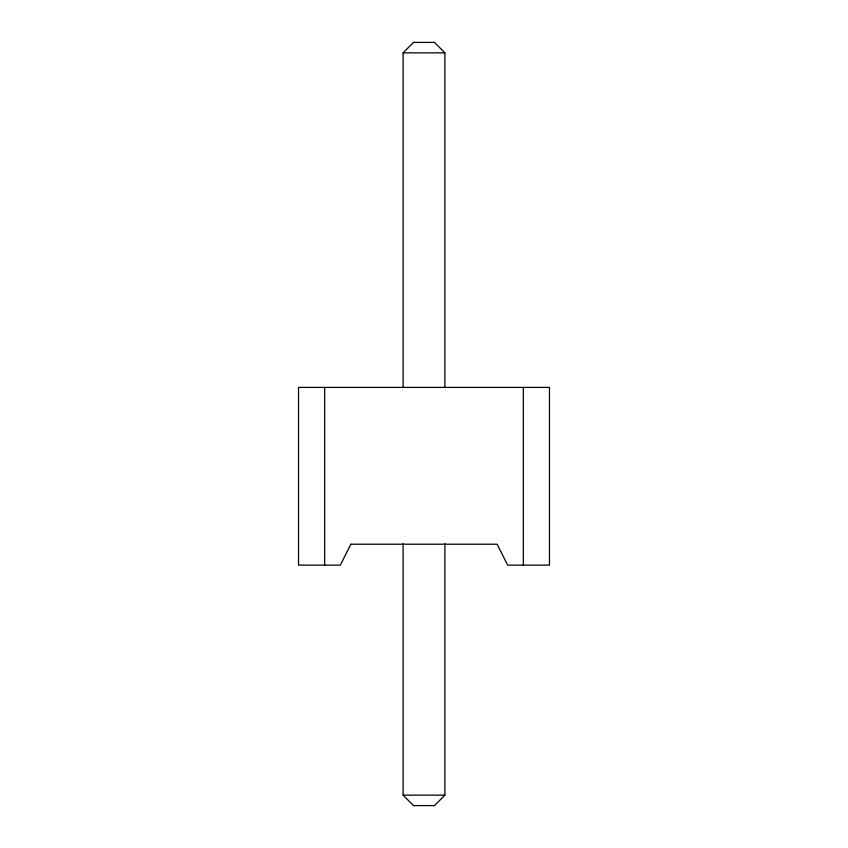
<?xml version="1.0" encoding="UTF-8"?>
<svg xmlns="http://www.w3.org/2000/svg" width="848" height="848" viewBox="0 0 848 848"><rect width="100%" height="100%" fill="white"/><g stroke="black" fill="none" stroke-linecap="round" stroke-linejoin="round"><path stroke-width="1.27" d="M403.086 387.61L403.086 52.852L413.548 42.4L434.452 42.4L444.914 52.852L444.914 387.61M444.914 543.748L444.914 795.148L434.452 805.6L413.548 805.6L403.086 795.148L403.086 543.748M403.086 52.852L444.914 52.852M403.086 795.148L444.914 795.148M523.322 387.409L523.322 565.139M324.678 387.409L324.678 565.139M350.818 544.225L340.366 565.139L298.538 565.139L298.538 387.409L549.462 387.409L549.462 565.139L507.634 565.139L497.182 544.225L350.818 544.225"/></g></svg>
